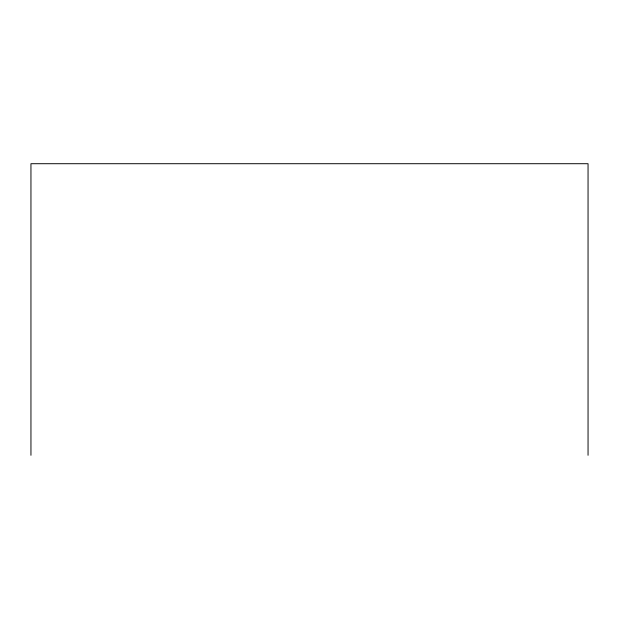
<?xml version="1.0" encoding="UTF-8"?>
<svg xmlns="http://www.w3.org/2000/svg" width="619" height="619" viewBox="0 0 619 619"><rect width="100%" height="100%" fill="white"/><g stroke="black" fill="none" stroke-linecap="round" stroke-linejoin="round"><path stroke-width="0.93" d="M588.05 455.29L588.05 163.71L30.95 163.71L30.95 455.29"/></g></svg>
